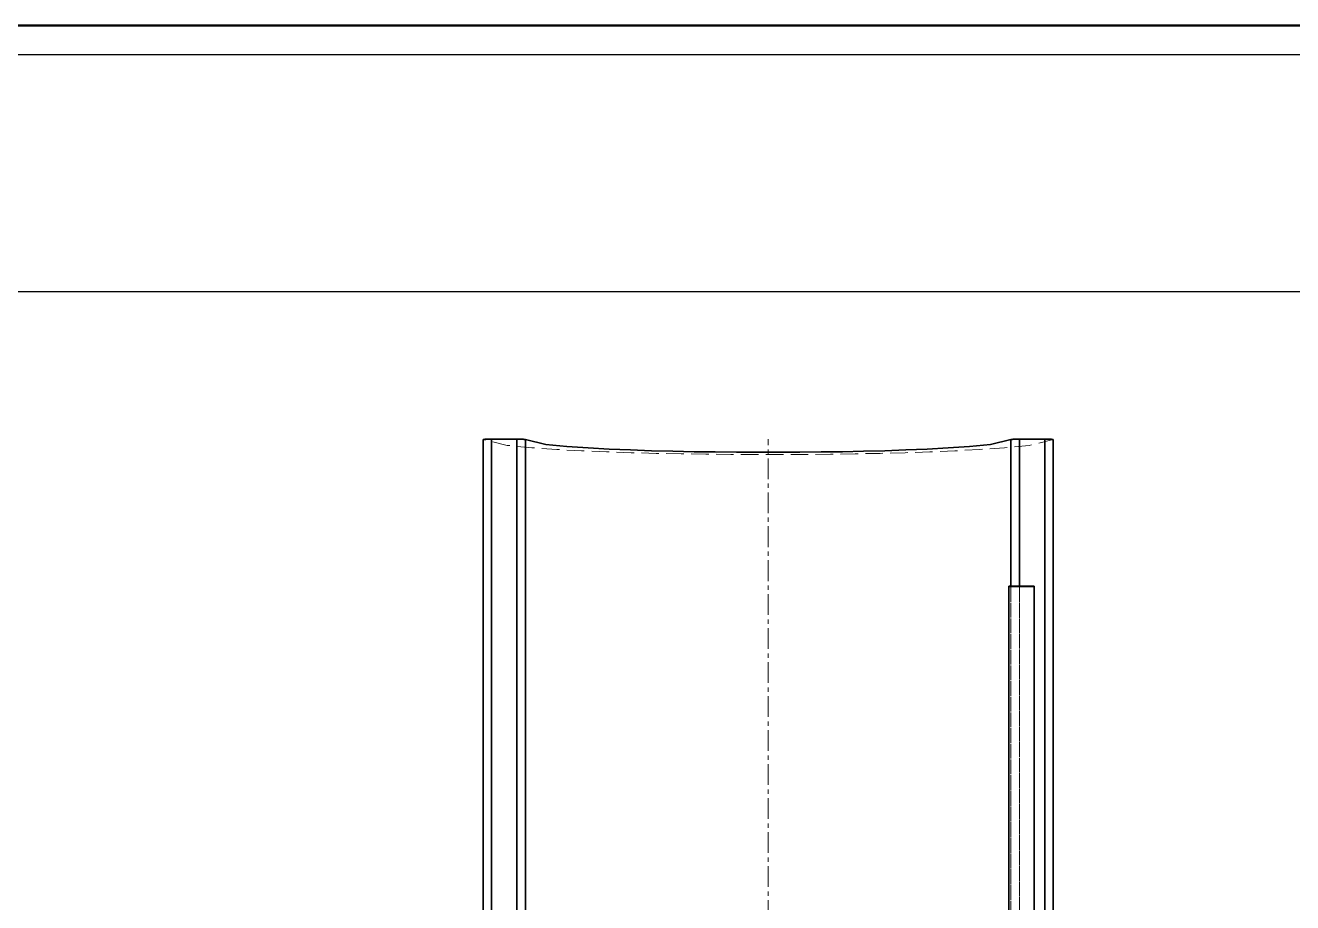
# Model space of a CAD drawing. Header units: millimetres. Extents: x 10 to 410, y 10 to 287.
# Drawn here: x 52.87 to 95.74, y 257.32 to 287 of the extents above; entities that cross this region are included whole.
import ezdxf

# ---------------------------------------------------------------- set-up
doc = ezdxf.new("R2010")
doc.units = ezdxf.units.MM
doc.linetypes.add('CENTER', pattern=[1.15, 0.7, -0.15, 0.15, -0.15])
doc.linetypes.add('DASHED', pattern=[0.75, 0.5, -0.25])
for name, color, linetype, lineweight in [('BORDER', 7, 'CONTINUOUS', 50), ('CENTER', 4, 'CENTER', 13), ('HIDDEN', 8, 'DASHED', 18), ('TITLE_BLOCK', 7, 'CONTINUOUS', 25), ('VISIBLE', 7, 'CONTINUOUS', 35)]:
    doc.layers.add(name, color=color, linetype=linetype, lineweight=lineweight)

msp = doc.modelspace()

# ---------------------------------------------------------------- linework, layer by layer
at = {"layer": 'BORDER'}
msp.add_lwpolyline([(10, 10), (410, 10), (410, 287), (10, 287)], close=True, dxfattribs=at)
at = {"layer": 'CENTER'}
msp.add_line((78, 190), (78, 273), dxfattribs=at)
at = {"layer": 'HIDDEN'}
for points in [[(87.641, 272.984), (86.832, 272.79), (85.994, 272.707), (85.154, 272.649), (84.313, 272.605), (83.472, 272.569), (82.63, 272.541), (81.789, 272.519), (80.947, 272.502), (80.105, 272.49), (79.263, 272.482), (78.421, 272.478), (77.579, 272.478), (76.737, 272.482), (75.895, 272.49), (75.054, 272.502), (74.212, 272.519), (73.37, 272.541), (72.529, 272.569), (71.687, 272.605), (70.847, 272.649), (70.007, 272.707), (69.169, 272.79), (68.359, 272.984)], [(86.145, 268.027), (86.145, 268.026), (86.145, 268.025), (86.145, 268.024), (86.145, 268.023), (86.145, 268.023), (86.145, 268.022), (86.145, 268.021), (86.145, 268.02), (86.145, 268.019), (86.145, 268.018), (86.145, 268.017), (86.145, 268.016), (86.145, 268.015), (86.145, 268.014), (86.145, 268.013), (86.145, 268.012), (86.145, 268.011), (86.145, 268.011), (86.145, 268.01), (86.145, 268.009), (86.145, 268.008), (86.145, 268.007), (86.145, 268.006)], [(86.145, 255.786), (86.145, 256.317), (86.145, 256.849), (86.145, 257.38), (86.145, 257.911), (86.145, 258.443), (86.145, 258.974), (86.145, 259.505), (86.145, 260.036), (86.145, 260.568), (86.145, 261.099), (86.145, 261.63), (86.145, 262.162), (86.145, 262.693), (86.145, 263.224), (86.145, 263.756), (86.145, 264.287), (86.145, 264.818), (86.145, 265.349), (86.145, 265.881), (86.145, 266.412), (86.145, 266.943), (86.145, 267.475), (86.145, 268.006)], [(86.145, 268.006), (86.16, 268.006), (86.176, 268.006), (86.191, 268.006), (86.206, 268.006), (86.222, 268.006), (86.237, 268.006), (86.252, 268.006), (86.268, 268.006), (86.283, 268.006), (86.298, 268.006), (86.314, 268.006), (86.329, 268.006), (86.344, 268.006), (86.36, 268.006), (86.375, 268.006), (86.39, 268.006), (86.406, 268.006), (86.421, 268.006), (86.436, 268.006), (86.452, 268.006), (86.467, 268.006), (86.482, 268.006), (86.498, 268.006)], [(86.212, 255.823), (86.212, 256.353), (86.212, 256.884), (86.212, 257.415), (86.212, 257.945), (86.212, 258.476), (86.212, 259.007), (86.212, 259.537), (86.212, 260.068), (86.212, 260.598), (86.212, 261.129), (86.212, 261.66), (86.212, 262.19), (86.212, 262.721), (86.212, 263.252), (86.212, 263.782), (86.212, 264.313), (86.212, 264.843), (86.212, 265.374), (86.212, 265.905), (86.212, 266.435), (86.212, 266.966), (86.212, 267.497), (86.212, 268.027)], [(86.498, 268.006), (86.498, 268.007), (86.498, 268.008), (86.498, 268.009), (86.498, 268.01), (86.498, 268.011), (86.498, 268.011), (86.498, 268.012), (86.498, 268.013), (86.498, 268.014), (86.498, 268.015), (86.498, 268.016), (86.498, 268.017), (86.498, 268.018), (86.498, 268.019), (86.498, 268.02), (86.498, 268.021), (86.498, 268.022), (86.498, 268.023), (86.498, 268.023), (86.498, 268.024), (86.498, 268.025), (86.498, 268.026), (86.498, 268.027)], [(86.498, 268.006), (86.52, 268.006), (86.541, 268.006), (86.563, 268.006), (86.585, 268.006), (86.607, 268.006), (86.629, 268.006), (86.651, 268.006), (86.673, 268.006), (86.695, 268.006), (86.717, 268.006), (86.739, 268.006), (86.761, 268.006), (86.783, 268.006), (86.805, 268.006), (86.827, 268.006), (86.849, 268.006), (86.871, 268.006), (86.893, 268.006), (86.915, 268.006), (86.937, 268.006), (86.959, 268.006), (86.981, 268.006), (87.003, 268.006)], [(86.498, 255.964), (86.498, 256.487), (86.498, 257.011), (86.498, 257.535), (86.498, 258.058), (86.498, 258.582), (86.498, 259.105), (86.498, 259.629), (86.498, 260.152), (86.498, 260.676), (86.498, 261.2), (86.498, 261.723), (86.498, 262.247), (86.498, 262.77), (86.498, 263.294), (86.498, 263.817), (86.498, 264.341), (86.498, 264.864), (86.498, 265.388), (86.498, 265.912), (86.498, 266.435), (86.498, 266.959), (86.498, 267.482), (86.498, 268.006)], [(87.003, 268.027), (87.003, 268.026), (87.003, 268.025), (87.003, 268.024), (87.003, 268.023), (87.003, 268.023), (87.003, 268.022), (87.003, 268.021), (87.003, 268.02), (87.003, 268.019), (87.003, 268.018), (87.003, 268.017), (87.003, 268.016), (87.003, 268.015), (87.003, 268.014), (87.003, 268.013), (87.003, 268.012), (87.003, 268.011), (87.003, 268.011), (87.003, 268.01), (87.003, 268.009), (87.003, 268.008), (87.003, 268.007), (87.003, 268.006)], [(87.003, 255.919), (87.003, 256.445), (87.003, 256.97), (87.003, 257.496), (87.003, 258.021), (87.003, 258.547), (87.003, 259.072), (87.003, 259.598), (87.003, 260.123), (87.003, 260.649), (87.003, 261.174), (87.003, 261.7), (87.003, 262.225), (87.003, 262.751), (87.003, 263.276), (87.003, 263.802), (87.003, 264.327), (87.003, 264.853), (87.003, 265.378), (87.003, 265.904), (87.003, 266.429), (87.003, 266.955), (87.003, 267.48), (87.003, 268.006)]]:
    msp.add_lwpolyline(points, dxfattribs=at)
at = {"layer": 'TITLE_BLOCK'}
msp.add_lwpolyline([(12, 278), (408, 278), (408, 286), (12, 286)], close=True, dxfattribs=at)
at = {"layer": 'VISIBLE'}
for points in [[(68.359, 272.985), (68.37, 272.989), (68.383, 272.991), (68.395, 272.992), (68.407, 272.993), (68.42, 272.994), (68.432, 272.995), (68.445, 272.996), (68.457, 272.996), (68.47, 272.997), (68.482, 272.997), (68.495, 272.998), (68.507, 272.998), (68.52, 272.998), (68.532, 272.999), (68.545, 272.999), (68.557, 272.999), (68.57, 272.999), (68.582, 273), (68.595, 273), (68.607, 273), (68.62, 273), (68.632, 273), (68.645, 273)], [(68.359, 272.984), (68.359, 272.984), (68.359, 272.984), (68.359, 272.984), (68.359, 272.984), (68.359, 272.984), (68.359, 272.984), (68.359, 272.984), (68.359, 272.984), (68.359, 272.984), (68.359, 272.984), (68.359, 272.984), (68.359, 272.984), (68.359, 272.984), (68.359, 272.984), (68.359, 272.984), (68.359, 272.984), (68.359, 272.984), (68.359, 272.984), (68.359, 272.984), (68.359, 272.984), (68.359, 272.984), (68.359, 272.984), (68.359, 272.985)], [(68.359, 194.507), (68.359, 197.919), (68.359, 201.331), (68.359, 204.743), (68.359, 208.155), (68.359, 211.567), (68.359, 214.979), (68.359, 218.391), (68.359, 221.803), (68.359, 225.216), (68.359, 228.628), (68.359, 232.04), (68.359, 235.452), (68.359, 238.864), (68.359, 242.276), (68.359, 245.688), (68.359, 249.1), (68.359, 252.512), (68.359, 255.924), (68.359, 259.336), (68.359, 262.748), (68.359, 266.16), (68.359, 269.572), (68.359, 272.985)], [(68.359, 194.507), (68.359, 197.919), (68.359, 201.331), (68.359, 204.743), (68.359, 208.156), (68.359, 211.568), (68.359, 214.98), (68.359, 218.392), (68.359, 221.804), (68.359, 225.216), (68.359, 228.628), (68.359, 232.04), (68.359, 235.452), (68.359, 238.864), (68.359, 242.276), (68.359, 245.688), (68.359, 249.1), (68.359, 252.512), (68.359, 255.924), (68.359, 259.336), (68.359, 262.748), (68.359, 266.16), (68.359, 269.572), (68.359, 272.984)], [(68.645, 273), (68.682, 273), (68.719, 273), (68.757, 273), (68.794, 273), (68.831, 273), (68.868, 273), (68.906, 273), (68.943, 273), (68.98, 273), (69.018, 273), (69.055, 273), (69.092, 273), (69.13, 273), (69.167, 273), (69.204, 273), (69.241, 273), (69.279, 273), (69.316, 273), (69.353, 273), (69.391, 273), (69.428, 273), (69.465, 273), (69.502, 273)], [(68.645, 255.633), (68.645, 256.388), (68.645, 257.143), (68.645, 257.898), (68.645, 258.653), (68.645, 259.408), (68.645, 260.163), (68.645, 260.919), (68.645, 261.674), (68.645, 262.429), (68.645, 263.184), (68.645, 263.939), (68.645, 264.694), (68.645, 265.449), (68.645, 266.204), (68.645, 266.959), (68.645, 267.714), (68.645, 268.469), (68.645, 269.225), (68.645, 269.98), (68.645, 270.735), (68.645, 271.49), (68.645, 272.245), (68.645, 273)], [(69.502, 273), (69.515, 273), (69.527, 273), (69.54, 273), (69.552, 273), (69.565, 273), (69.577, 272.999), (69.59, 272.999), (69.602, 272.999), (69.615, 272.999), (69.627, 272.998), (69.64, 272.998), (69.652, 272.998), (69.665, 272.997), (69.677, 272.997), (69.689, 272.996), (69.702, 272.996), (69.714, 272.995), (69.727, 272.994), (69.739, 272.993), (69.752, 272.992), (69.764, 272.991), (69.776, 272.989), (69.788, 272.985)], [(69.502, 255.964), (69.502, 256.705), (69.502, 257.445), (69.502, 258.186), (69.502, 258.927), (69.502, 259.667), (69.502, 260.408), (69.502, 261.149), (69.502, 261.89), (69.502, 262.63), (69.502, 263.371), (69.502, 264.112), (69.502, 264.852), (69.502, 265.593), (69.502, 266.334), (69.502, 267.074), (69.502, 267.815), (69.502, 268.556), (69.502, 269.297), (69.502, 270.037), (69.502, 270.778), (69.502, 271.519), (69.502, 272.259), (69.502, 273)], [(86.212, 272.985), (85.522, 272.821), (84.808, 272.751), (84.093, 272.701), (83.377, 272.663), (82.66, 272.633), (81.944, 272.609), (81.227, 272.59), (80.51, 272.576), (79.793, 272.565), (79.076, 272.558), (78.359, 272.555), (77.642, 272.555), (76.925, 272.558), (76.208, 272.565), (75.491, 272.576), (74.774, 272.59), (74.057, 272.609), (73.34, 272.633), (72.624, 272.663), (71.908, 272.701), (71.192, 272.751), (70.479, 272.821), (69.788, 272.985)], [(69.788, 255.823), (69.788, 256.569), (69.788, 257.315), (69.788, 258.061), (69.788, 258.808), (69.788, 259.554), (69.788, 260.3), (69.788, 261.046), (69.788, 261.792), (69.788, 262.538), (69.788, 263.285), (69.788, 264.031), (69.788, 264.777), (69.788, 265.523), (69.788, 266.269), (69.788, 267.016), (69.788, 267.762), (69.788, 268.508), (69.788, 269.254), (69.788, 270), (69.788, 270.746), (69.788, 271.493), (69.788, 272.239), (69.788, 272.985)], [(86.498, 273), (86.485, 273), (86.473, 273), (86.46, 273), (86.448, 273), (86.435, 273), (86.423, 272.999), (86.41, 272.999), (86.398, 272.999), (86.385, 272.999), (86.373, 272.998), (86.36, 272.998), (86.348, 272.998), (86.335, 272.997), (86.323, 272.997), (86.311, 272.996), (86.298, 272.996), (86.286, 272.995), (86.273, 272.994), (86.261, 272.993), (86.248, 272.992), (86.236, 272.991), (86.224, 272.989), (86.212, 272.985)], [(86.212, 268.027), (86.212, 268.243), (86.212, 268.458), (86.212, 268.674), (86.212, 268.889), (86.212, 269.105), (86.212, 269.321), (86.212, 269.536), (86.212, 269.752), (86.212, 269.967), (86.212, 270.183), (86.212, 270.398), (86.212, 270.614), (86.212, 270.829), (86.212, 271.045), (86.212, 271.261), (86.212, 271.476), (86.212, 271.692), (86.212, 271.907), (86.212, 272.123), (86.212, 272.338), (86.212, 272.554), (86.212, 272.769), (86.212, 272.985)], [(86.498, 273), (86.535, 273), (86.572, 273), (86.609, 273), (86.647, 273), (86.684, 273), (86.721, 273), (86.759, 273), (86.796, 273), (86.833, 273), (86.871, 273), (86.908, 273), (86.945, 273), (86.982, 273), (87.02, 273), (87.057, 273), (87.094, 273), (87.132, 273), (87.169, 273), (87.206, 273), (87.243, 273), (87.281, 273), (87.318, 273), (87.355, 273)], [(86.498, 268.027), (86.498, 268.243), (86.498, 268.46), (86.498, 268.676), (86.498, 268.892), (86.498, 269.108), (86.498, 269.324), (86.498, 269.541), (86.498, 269.757), (86.498, 269.973), (86.498, 270.189), (86.498, 270.405), (86.498, 270.622), (86.498, 270.838), (86.498, 271.054), (86.498, 271.27), (86.498, 271.486), (86.498, 271.703), (86.498, 271.919), (86.498, 272.135), (86.498, 272.351), (86.498, 272.568), (86.498, 272.784), (86.498, 273)], [(87.641, 272.984), (87.63, 272.989), (87.617, 272.991), (87.605, 272.992), (87.593, 272.993), (87.58, 272.994), (87.568, 272.995), (87.555, 272.996), (87.543, 272.996), (87.53, 272.997), (87.518, 272.997), (87.505, 272.998), (87.493, 272.998), (87.48, 272.998), (87.468, 272.999), (87.455, 272.999), (87.443, 272.999), (87.43, 272.999), (87.418, 273), (87.405, 273), (87.393, 273), (87.38, 273), (87.368, 273), (87.355, 273)], [(87.355, 255.633), (87.355, 256.388), (87.355, 257.143), (87.355, 257.898), (87.355, 258.653), (87.355, 259.408), (87.355, 260.163), (87.355, 260.918), (87.355, 261.674), (87.355, 262.429), (87.355, 263.184), (87.355, 263.939), (87.355, 264.694), (87.355, 265.449), (87.355, 266.204), (87.355, 266.959), (87.355, 267.714), (87.355, 268.469), (87.355, 269.224), (87.355, 269.98), (87.355, 270.735), (87.355, 271.49), (87.355, 272.245), (87.355, 273)], [(87.641, 272.984), (87.641, 272.984), (87.641, 272.984), (87.641, 272.984), (87.641, 272.984), (87.641, 272.984), (87.641, 272.984), (87.641, 272.984), (87.641, 272.984), (87.641, 272.984), (87.641, 272.984), (87.641, 272.984), (87.641, 272.984), (87.641, 272.984), (87.641, 272.984), (87.641, 272.984), (87.641, 272.984), (87.641, 272.984), (87.641, 272.984), (87.641, 272.984), (87.641, 272.984), (87.641, 272.984), (87.641, 272.984), (87.641, 272.984)], [(87.641, 194.507), (87.641, 197.919), (87.641, 201.331), (87.641, 204.743), (87.641, 208.155), (87.641, 211.567), (87.641, 214.98), (87.641, 218.392), (87.641, 221.804), (87.641, 225.216), (87.641, 228.628), (87.641, 232.04), (87.641, 235.452), (87.641, 238.864), (87.641, 242.276), (87.641, 245.688), (87.641, 249.1), (87.641, 252.512), (87.641, 255.924), (87.641, 259.336), (87.641, 262.748), (87.641, 266.16), (87.641, 269.572), (87.641, 272.984)], [(87.641, 194.507), (87.641, 197.919), (87.641, 201.331), (87.641, 204.743), (87.641, 208.155), (87.641, 211.567), (87.641, 214.979), (87.641, 218.391), (87.641, 221.803), (87.641, 225.215), (87.641, 228.628), (87.641, 232.04), (87.641, 235.452), (87.641, 238.864), (87.641, 242.276), (87.641, 245.688), (87.641, 249.1), (87.641, 252.512), (87.641, 255.924), (87.641, 259.336), (87.641, 262.748), (87.641, 266.16), (87.641, 269.572), (87.641, 272.984)], [(86.145, 199.538), (86.145, 202.515), (86.145, 205.493), (86.145, 208.471), (86.145, 211.449), (86.145, 214.427), (86.145, 217.405), (86.145, 220.382), (86.145, 223.36), (86.145, 226.338), (86.145, 229.316), (86.145, 232.294), (86.145, 235.271), (86.145, 238.249), (86.145, 241.227), (86.145, 244.205), (86.145, 247.183), (86.145, 250.16), (86.145, 253.138), (86.145, 256.116), (86.145, 259.094), (86.145, 262.072), (86.145, 265.049), (86.145, 268.027)], [(86.145, 268.027), (86.182, 268.027), (86.22, 268.027), (86.257, 268.027), (86.294, 268.027), (86.332, 268.027), (86.369, 268.027), (86.406, 268.027), (86.443, 268.027), (86.481, 268.027), (86.518, 268.027), (86.555, 268.027), (86.592, 268.027), (86.63, 268.027), (86.667, 268.027), (86.704, 268.027), (86.742, 268.027), (86.779, 268.027), (86.816, 268.027), (86.853, 268.027), (86.891, 268.027), (86.928, 268.027), (86.965, 268.027), (87.003, 268.027)], [(87.003, 199.538), (87.003, 202.515), (87.003, 205.493), (87.003, 208.471), (87.003, 211.449), (87.003, 214.427), (87.003, 217.405), (87.003, 220.382), (87.003, 223.36), (87.003, 226.338), (87.003, 229.316), (87.003, 232.294), (87.003, 235.271), (87.003, 238.249), (87.003, 241.227), (87.003, 244.205), (87.003, 247.183), (87.003, 250.16), (87.003, 253.138), (87.003, 256.116), (87.003, 259.094), (87.003, 262.072), (87.003, 265.049), (87.003, 268.027)]]:
    msp.add_lwpolyline(points, dxfattribs=at)

doc.saveas('drawing.dxf')
